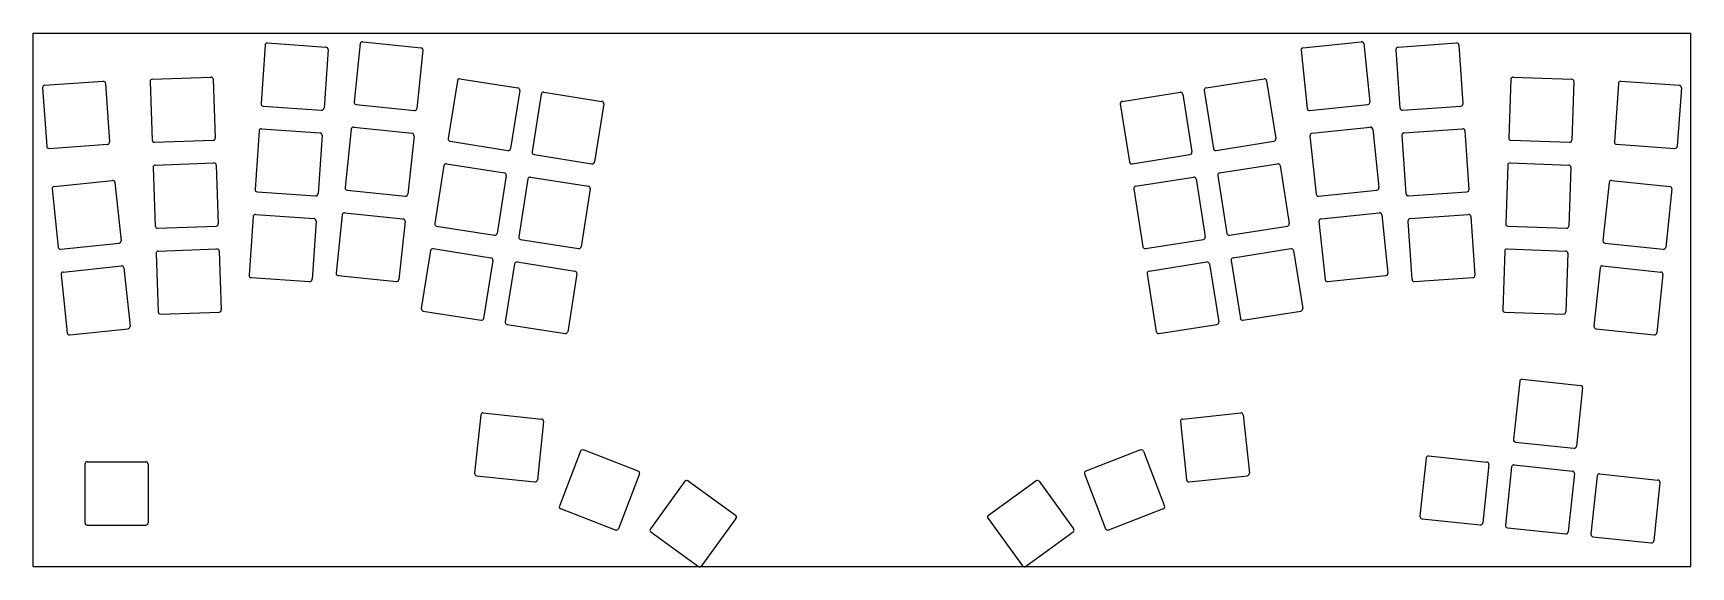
# Model space of a CAD drawing. Header units: millimetres. Extents: x 7 to 374, y -114 to 4.
import ezdxf

# ---------------------------------------------------------------- set-up
doc = ezdxf.new("R2010")
doc.units = ezdxf.units.MM

msp = doc.modelspace()

# ---------------------------------------------------------------- linework, layer by layer
for p, q in [((6.78, 3.95), (374.22, 3.95)), ((6.78, -114.24), (6.78, 3.95)), ((374.22, -114.24), (374.22, 3.95)), ((58.19, 1.3), (57.29, -11.66)), ((58.73, 1.77), (71.69, 0.86)), ((72.16, 0.33), (71.25, -12.64)), ((79.27, 1.62), (77.91, -11.31)), ((79.82, 2.06), (92.75, 0.7)), ((93.19, 0.15), (91.83, -12.78)), ((287.81, 0.15), (289.17, -12.78)), ((288.25, 0.7), (301.18, 2.06)), ((301.73, 1.62), (303.09, -11.31)), ((308.84, 0.33), (309.75, -12.64)), ((309.31, 0.86), (322.27, 1.77)), ((322.81, 1.3), (323.71, -11.66)), ((9.33, -7.61), (22.3, -6.71)), ((22.84, -7.17), (23.74, -20.14)), ((32.71, -6.76), (33.16, -19.75)), ((33.19, -6.24), (46.18, -5.79)), ((46.7, -6.27), (47.16, -19.26)), ((100.81, -6.58), (98.77, -19.42)), ((101.38, -6.16), (114.22, -8.2)), ((266.78, -8.2), (279.62, -6.16)), ((280.19, -6.58), (282.23, -19.42)), ((334.3, -6.27), (333.84, -19.26)), ((334.82, -5.79), (347.81, -6.24)), ((348.29, -6.76), (347.84, -19.75)), ((358.16, -7.17), (357.26, -20.14)), ((358.7, -6.71), (371.67, -7.61)), ((8.87, -8.15), (9.78, -21.11)), ((114.64, -8.77), (112.6, -21.61)), ((119.42, -9.54), (117.39, -22.38)), ((120, -9.12), (132.84, -11.16)), ((248.16, -11.16), (261, -9.12)), ((261.58, -9.54), (263.61, -22.38)), ((266.36, -8.77), (268.4, -21.61)), ((372.13, -8.15), (371.22, -21.11)), ((57.75, -12.2), (70.72, -13.11)), ((78.36, -11.86), (91.28, -13.22)), ((133.25, -11.73), (131.22, -24.57)), ((247.75, -11.73), (249.78, -24.57)), ((289.72, -13.22), (302.64, -11.86)), ((310.28, -13.11), (323.25, -12.2)), ((56.86, -17.7), (55.96, -30.67)), ((57.4, -17.24), (70.37, -18.14)), ((77.28, -17.33), (75.92, -30.26)), ((77.83, -16.88), (90.76, -18.24)), ((290.24, -18.24), (303.17, -16.88)), ((303.72, -17.33), (305.08, -30.26)), ((310.63, -18.14), (323.6, -17.24)), ((324.14, -17.7), (325.04, -30.67)), ((10.31, -21.58), (23.28, -20.67)), ((33.68, -20.23), (46.67, -19.78)), ((70.83, -18.68), (69.92, -31.65)), ((91.2, -18.79), (89.84, -31.72)), ((99.19, -19.99), (112.03, -22.03)), ((268.97, -22.03), (281.81, -19.99)), ((289.8, -18.79), (291.16, -31.72)), ((310.17, -18.68), (311.08, -31.65)), ((334.33, -19.78), (347.32, -20.23)), ((357.72, -20.67), (370.69, -21.58)), ((33.86, -25.28), (46.85, -24.82)), ((47.37, -25.31), (47.82, -38.3)), ((97.83, -25.4), (95.79, -38.24)), ((98.4, -24.98), (111.24, -27.01)), ((117.81, -22.95), (130.65, -24.98)), ((250.35, -24.98), (263.19, -22.95)), ((269.76, -27.01), (282.6, -24.98)), ((283.17, -25.4), (285.21, -38.24)), ((333.63, -25.31), (333.18, -38.3)), ((334.15, -24.82), (347.14, -25.28)), ((11.43, -30.03), (24.36, -28.67)), ((24.91, -29.12), (26.27, -42.04)), ((33.38, -25.79), (33.83, -38.79)), ((111.66, -27.59), (109.62, -40.43)), ((116.44, -28.35), (114.41, -41.19)), ((117.02, -27.94), (129.86, -29.97)), ((251.14, -29.97), (263.98, -27.94)), ((264.56, -28.35), (266.59, -41.19)), ((269.34, -27.59), (271.38, -40.43)), ((347.62, -25.79), (347.17, -38.79)), ((356.09, -29.12), (354.73, -42.04)), ((356.64, -28.67), (369.57, -30.03)), ((10.98, -30.58), (12.34, -43.51)), ((56.42, -31.2), (69.39, -32.11)), ((76.36, -30.81), (89.29, -32.17)), ((130.27, -30.54), (128.24, -43.38)), ((250.73, -30.54), (252.76, -43.38)), ((291.71, -32.17), (304.64, -30.81)), ((311.61, -32.11), (324.58, -31.2)), ((370.02, -30.58), (368.66, -43.51)), ((55.53, -36.7), (54.63, -49.67)), ((56.07, -36.24), (69.04, -37.15)), ((75.29, -36.27), (73.93, -49.2)), ((75.84, -35.83), (88.76, -37.19)), ((292.24, -37.19), (305.16, -35.83)), ((305.71, -36.27), (307.07, -49.2)), ((311.96, -37.15), (324.93, -36.24)), ((325.47, -36.7), (326.37, -49.67)), ((34.35, -39.27), (47.34, -38.82)), ((69.5, -37.68), (68.59, -50.65)), ((89.21, -37.74), (87.85, -50.67)), ((96.21, -38.81), (109.05, -40.84)), ((271.95, -40.84), (284.79, -38.81)), ((291.79, -37.74), (293.15, -50.67)), ((311.5, -37.68), (312.41, -50.65)), ((333.66, -38.82), (346.65, -39.27)), ((12.89, -43.95), (25.82, -42.59)), ((34.52, -44.32), (47.51, -43.86)), ((95.42, -43.8), (108.26, -45.83)), ((114.83, -41.77), (127.67, -43.8)), ((253.33, -43.8), (266.17, -41.77)), ((272.74, -45.83), (285.58, -43.8)), ((333.49, -43.86), (346.48, -44.32)), ((355.18, -42.59), (368.11, -43.95)), ((13.42, -48.98), (26.35, -47.62)), ((34.04, -44.83), (34.49, -57.83)), ((48.03, -44.34), (48.49, -57.34)), ((94.85, -44.21), (92.81, -57.05)), ((108.68, -46.4), (106.64, -59.24)), ((113.46, -47.17), (111.43, -60.01)), ((114.04, -46.75), (126.88, -48.79)), ((254.12, -48.79), (266.96, -46.75)), ((267.54, -47.17), (269.57, -60.01)), ((272.32, -46.4), (274.36, -59.24)), ((286.15, -44.21), (288.19, -57.05)), ((332.97, -44.34), (332.51, -57.34)), ((346.96, -44.83), (346.51, -57.83)), ((354.65, -47.62), (367.58, -48.98)), ((12.97, -49.53), (14.33, -62.45)), ((26.9, -48.06), (28.26, -60.99)), ((55.09, -50.21), (68.06, -51.11)), ((74.37, -49.75), (87.3, -51.11)), ((127.29, -49.36), (125.26, -62.2)), ((253.71, -49.36), (255.74, -62.2)), ((293.7, -51.11), (306.63, -49.75)), ((312.94, -51.11), (325.91, -50.21)), ((354.1, -48.06), (352.74, -60.99)), ((368.03, -49.53), (366.67, -62.45)), ((35.01, -58.31), (48, -57.85)), ((93.23, -57.62), (106.07, -59.66)), ((274.93, -59.66), (287.77, -57.62)), ((333, -57.85), (345.99, -58.31)), ((14.88, -62.9), (27.81, -61.54)), ((111.85, -60.58), (124.69, -62.62)), ((256.31, -62.62), (269.15, -60.58)), ((353.19, -61.54), (366.12, -62.9)), ((336.29, -73.19), (334.93, -86.12)), ((336.84, -72.75), (349.76, -74.11)), ((350.21, -74.66), (348.85, -87.59)), ((105.99, -80.64), (104.63, -93.57)), ((106.54, -80.2), (119.47, -81.56)), ((261.53, -81.56), (274.46, -80.2)), ((275.01, -80.64), (276.37, -93.57)), ((119.91, -82.11), (118.55, -95.03)), ((261.09, -82.11), (262.45, -95.03)), ((335.37, -86.67), (348.3, -88.03)), ((18.27, -91.53), (18.27, -104.53)), ((18.77, -91.03), (31.77, -91.03)), ((32.27, -91.53), (32.27, -104.53)), ((128.1, -88.7), (123.44, -100.83)), ((140.88, -93.07), (128.74, -88.41)), ((252.26, -88.41), (240.12, -93.07)), ((252.9, -88.7), (257.56, -100.83)), ((315.54, -90.17), (314.18, -103.1)), ((316.09, -89.72), (329.02, -91.08)), ((329.46, -91.63), (328.1, -104.56)), ((335.04, -91.71), (347.96, -93.07)), ((105.08, -94.12), (118, -95.48)), ((141.17, -93.71), (136.51, -105.85)), ((151.24, -95.35), (143.6, -105.86)), ((151.94, -95.24), (162.46, -102.88)), ((218.54, -102.88), (229.06, -95.24)), ((229.76, -95.35), (237.4, -105.86)), ((239.83, -93.71), (244.49, -105.85)), ((263, -95.48), (275.92, -94.12)), ((334.49, -92.16), (333.13, -105.09)), ((348.41, -93.62), (347.05, -106.55)), ((353.43, -94.15), (352.07, -107.08)), ((353.98, -93.7), (366.91, -95.06)), ((367.35, -95.61), (366, -108.54)), ((135.86, -106.14), (123.72, -101.48)), ((257.28, -101.48), (245.14, -106.14)), ((18.77, -105.03), (31.77, -105.03)), ((162.57, -103.58), (154.93, -114.09)), ((218.43, -103.58), (226.07, -114.09)), ((314.63, -103.65), (327.55, -105)), ((333.57, -105.64), (346.5, -107)), ((143.71, -106.56), (154.23, -114.2)), ((226.77, -114.2), (237.29, -106.56)), ((352.52, -107.63), (365.45, -108.99)), ((6.78, -114.24), (374.22, -114.24))]:
    msp.add_line(p, q)
for centre, start, end in [((58.69, 1.27), 86, 176), ((71.66, 0.36), 356, 86), ((79.77, 1.56), 84, 174), ((92.7, 0.21), 354, 84), ((288.3, 0.21), 96, 186), ((301.23, 1.56), 6, 96), ((309.34, 0.36), 94, 184), ((322.31, 1.27), 4, 94), ((22.34, -7.2), 4, 94), ((33.21, -6.74), 92, 182), ((46.2, -6.29), 2, 92), ((101.3, -6.66), 81, 171), ((279.7, -6.66), 9, 99), ((334.8, -6.29), 88, 178), ((347.79, -6.74), 358, 88), ((358.66, -7.2), 86, 176), ((9.37, -8.11), 94, 184), ((114.14, -8.69), 351, 81), ((119.92, -9.62), 81, 171), ((261.08, -9.62), 9, 99), ((266.86, -8.69), 99, 189), ((371.63, -8.11), 356, 86), ((57.78, -11.7), 176, 266), ((70.75, -12.61), 266, 356), ((78.41, -11.36), 174, 264), ((91.34, -12.72), 264, 354), ((132.76, -11.65), 351, 81), ((248.24, -11.65), 99, 189), ((289.66, -12.72), 186, 276), ((302.59, -11.36), 276, 6), ((310.25, -12.61), 184, 274), ((323.22, -11.7), 274, 4), ((57.36, -17.73), 86, 176), ((70.33, -18.64), 356, 86), ((77.78, -17.38), 84, 174), ((90.7, -18.74), 354, 84), ((290.3, -18.74), 96, 186), ((303.22, -17.38), 6, 96), ((310.67, -18.64), 94, 184), ((323.64, -17.73), 4, 94), ((10.28, -21.08), 184, 274), ((23.24, -20.17), 274, 4), ((33.66, -19.73), 182, 272), ((46.66, -19.28), 272, 2), ((99.27, -19.5), 171, 261), ((112.11, -21.53), 261, 351), ((268.89, -21.53), 189, 279), ((281.73, -19.5), 279, 9), ((334.34, -19.28), 178, 268), ((347.34, -19.73), 268, 358), ((357.76, -20.17), 176, 266), ((370.72, -21.08), 266, 356), ((33.88, -25.78), 92, 182), ((46.87, -25.32), 2, 92), ((98.32, -25.47), 81, 171), ((117.89, -22.46), 171, 261), ((130.73, -24.49), 261, 351), ((250.27, -24.49), 189, 279), ((263.11, -22.46), 279, 9), ((282.68, -25.47), 9, 99), ((334.13, -25.32), 88, 178), ((347.12, -25.78), 358, 88), ((24.41, -29.17), 6, 96), ((111.16, -27.51), 351, 81), ((116.94, -28.43), 81, 171), ((264.06, -28.43), 9, 99), ((269.84, -27.51), 99, 189), ((356.59, -29.17), 84, 174), ((11.48, -30.53), 96, 186), ((56.46, -30.7), 176, 266), ((69.42, -31.61), 266, 356), ((76.42, -30.31), 174, 264), ((89.35, -31.67), 264, 354), ((129.78, -30.47), 351, 81), ((251.22, -30.47), 99, 189), ((291.65, -31.67), 186, 276), ((304.58, -30.31), 276, 6), ((311.58, -31.61), 184, 274), ((324.54, -30.7), 274, 4), ((369.52, -30.53), 354, 84), ((56.03, -36.74), 86, 176), ((75.78, -36.33), 84, 174), ((305.22, -36.33), 6, 96), ((324.97, -36.74), 4, 94), ((34.33, -38.77), 182, 272), ((47.32, -38.32), 272, 2), ((69, -37.65), 356, 86), ((88.71, -37.69), 354, 84), ((96.29, -38.31), 171, 261), ((284.71, -38.31), 279, 9), ((292.29, -37.69), 96, 186), ((312, -37.65), 94, 184), ((333.68, -38.32), 178, 268), ((346.67, -38.77), 268, 358), ((12.84, -43.46), 186, 276), ((25.77, -42.1), 276, 6), ((47.53, -44.36), 2, 92), ((95.34, -44.29), 81, 171), ((109.13, -40.35), 261, 351), ((114.91, -41.27), 171, 261), ((127.74, -43.31), 261, 351), ((253.26, -43.31), 189, 279), ((266.09, -41.27), 279, 9), ((271.87, -40.35), 189, 279), ((285.66, -44.29), 9, 99), ((333.47, -44.36), 88, 178), ((355.23, -42.1), 174, 264), ((368.16, -43.46), 264, 354), ((26.4, -48.11), 6, 96), ((34.54, -44.82), 92, 182), ((108.18, -46.32), 351, 81), ((113.96, -47.25), 81, 171), ((267.04, -47.25), 9, 99), ((272.82, -46.32), 99, 189), ((346.46, -44.82), 358, 88), ((354.6, -48.11), 84, 174), ((13.47, -49.47), 96, 186), ((55.13, -49.71), 176, 266), ((68.09, -50.61), 266, 356), ((74.42, -49.26), 174, 264), ((87.35, -50.61), 264, 354), ((126.8, -49.28), 351, 81), ((254.2, -49.28), 99, 189), ((293.65, -50.61), 186, 276), ((306.58, -49.26), 276, 6), ((312.91, -50.61), 184, 274), ((325.87, -49.71), 274, 4), ((367.53, -49.47), 354, 84), ((34.99, -57.81), 182, 272), ((47.99, -57.35), 272, 2), ((93.31, -57.13), 171, 261), ((287.69, -57.13), 279, 9), ((333.01, -57.35), 178, 268), ((346.01, -57.81), 268, 358), ((14.83, -62.4), 186, 276), ((27.76, -61.04), 276, 6), ((106.15, -59.16), 261, 351), ((111.92, -60.09), 171, 261), ((124.76, -62.12), 261, 351), ((256.24, -62.12), 189, 279), ((269.08, -60.09), 279, 9), ((274.85, -59.16), 189, 279), ((353.24, -61.04), 174, 264), ((366.17, -62.4), 264, 354), ((336.78, -73.25), 84, 174), ((349.71, -74.61), 354, 84), ((106.49, -80.69), 84, 174), ((274.51, -80.69), 6, 96), ((119.42, -82.05), 354, 84), ((261.58, -82.05), 96, 186), ((335.42, -86.18), 174, 264), ((348.35, -87.53), 264, 354), ((18.77, -91.53), 90, 180), ((31.77, -91.53), 0, 90), ((128.56, -88.88), 69, 159), ((252.44, -88.88), 21, 111), ((316.04, -90.22), 84, 174), ((328.97, -91.58), 354, 84), ((334.98, -92.21), 84, 174), ((105.13, -93.62), 174, 264), ((118.06, -94.98), 264, 354), ((140.7, -93.54), 339, 69), ((151.65, -95.64), 54, 144), ((229.35, -95.64), 36, 126), ((240.3, -93.54), 111, 201), ((262.94, -94.98), 186, 276), ((275.87, -93.62), 276, 6), ((347.91, -93.57), 354, 84), ((353.93, -94.2), 84, 174), ((366.86, -95.56), 354, 84), ((123.9, -101.01), 159, 249), ((162.16, -103.28), 324, 54), ((218.84, -103.28), 126, 216), ((257.1, -101.01), 291, 21), ((18.77, -104.53), 180, 270), ((31.77, -104.53), 270, 0), ((136.04, -105.67), 249, 339), ((144, -106.16), 144, 234), ((237, -106.16), 306, 36), ((244.96, -105.67), 201, 291), ((314.68, -103.15), 174, 264), ((327.61, -104.51), 264, 354), ((333.62, -105.14), 174, 264), ((346.55, -106.5), 264, 354), ((352.57, -107.13), 174, 264), ((365.5, -108.49), 264, 354), ((154.52, -113.8), 234, 324), ((226.48, -113.8), 216, 306)]:
    msp.add_arc(centre, 0.5, start, end)

doc.saveas('drawing.dxf')
